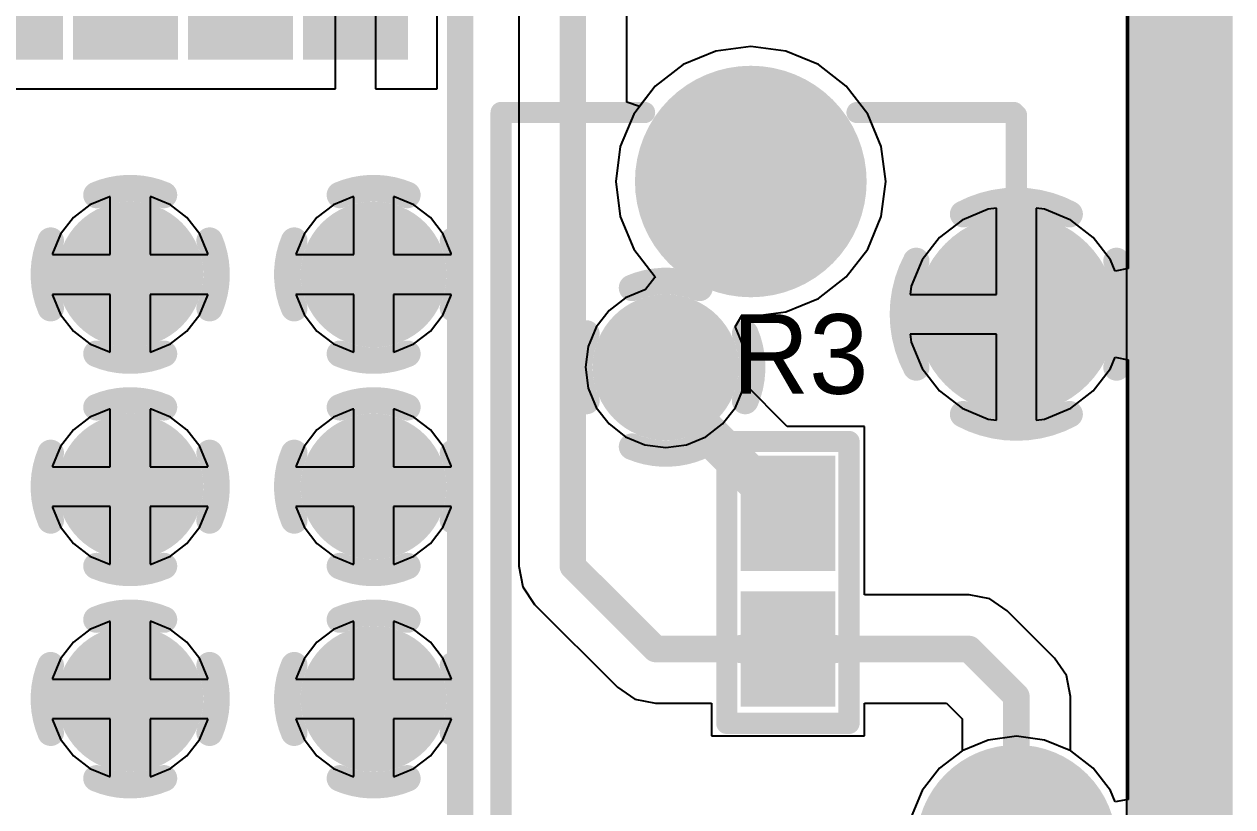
# Model space of a CAD drawing. Extents: x 68.2 to 119.3, y 46.6 to 104.3.
# Drawn here: x 107.69 to 119.25, y 62.47 to 69.96 of the extents above; entities that cross this region are included whole.
import ezdxf

# ---------------------------------------------------------------- set-up
doc = ezdxf.new("R2010")
doc.units = 0
doc.layers.get('0').update_dxf_attribs({"linetype": 'CONTINUOUS'})
for name, color, linetype in [('BOTTOMLAYER', 5, 'CONTINUOUS'), ('BOTTOMOVERLAY', 54, 'CONTINUOUS'), ('BOTTOMSOLDER', 6, 'CONTINUOUS'), ('INTERNALPLANE1', 76, 'CONTINUOUS'), ('INTERNALPLANE2', 16, 'CONTINUOUS'), ('KEEPOUTLAYER', 6, 'CONTINUOUS'), ('MULTILAYER', 9, 'CONTINUOUS'), ('TOPLAYER', 1, 'CONTINUOUS'), ('TOPOVERLAY', 2, 'CONTINUOUS'), ('TOPPASTE', 8, 'CONTINUOUS'), ('TOPSOLDER', 216, 'CONTINUOUS')]:
    doc.layers.add(name, color=color, linetype=linetype)

# ---------------------------------------------------------------- blocks, each defined once
blk = doc.blocks.new('NEO_M8N_10')
at = {"layer": 'TOPLAYER'}
for points in [[(10.3, 13.2), (10.3, 11.2), (11.1, 13.2), (11.1, 11.2)], [(11.4, 13.2), (11.4, 11.2), (12.2, 13.2), (12.2, 11.2)], [(12.5, 13.2), (12.5, 11.2), (13.3, 13.2), (13.3, 11.2)], [(13.6, 13.2), (13.6, 11.2), (14.4, 13.2), (14.4, 11.2)]]:
    blk.add_solid(points, dxfattribs=at)
at = {"layer": 'TOPOVERLAY', "const_width": 0.254}
blk.add_lwpolyline([(15, 12.2), (15, 0)], dxfattribs=at)
at = {"layer": 'TOPPASTE'}
for points in [[(10.3, 13.2), (10.3, 11.2), (11.1, 13.2), (11.1, 11.2)], [(11.4, 13.2), (11.4, 11.2), (12.2, 13.2), (12.2, 11.2)], [(12.5, 13.2), (12.5, 11.2), (13.3, 13.2), (13.3, 11.2)], [(13.6, 13.2), (13.6, 11.2), (14.4, 13.2), (14.4, 11.2)]]:
    blk.add_solid(points, dxfattribs=at)
at = {"layer": 'TOPSOLDER'}
for points in [[(10.198, 13.302), (10.198, 11.098), (11.202, 13.302), (11.202, 11.098)], [(11.298, 13.302), (11.298, 11.098), (12.302, 13.302), (12.302, 11.098)], [(12.398, 13.302), (12.398, 11.098), (13.402, 13.302), (13.402, 11.098)], [(13.498, 13.302), (13.498, 11.098), (14.502, 13.302), (14.502, 11.098)]]:
    blk.add_solid(points, dxfattribs=at)
blk = doc.blocks.new('R0402_45')
at = {"layer": 'TOPLAYER'}
for points in [[(-1.75, 0.35), (-1.75, -0.35), (-0.85, 0.35), (-0.85, -0.35)], [(-0.45, 0.35), (-0.45, -0.35), (0.45, 0.35), (0.45, -0.35)]]:
    blk.add_solid(points, dxfattribs=at)
at = {"layer": 'TOPOVERLAY', "const_width": 0.203}
for points in [[(-2.011, 0.584), (-2.011, -0.584)], [(-2.011, 0.584), (0.681, 0.584)], [(0.681, 0.584), (0.686, 0.584)], [(0.686, 0.584), (0.686, -0.584)], [(-2.011, -0.584), (-1.981, -0.584)], [(-1.981, -0.584), (0.686, -0.584)]]:
    blk.add_lwpolyline(points, dxfattribs=at)
at = {"layer": 'TOPOVERLAY', "const_width": 0.102}
for points in [[(-2.062, 0.584, 1), (-1.96, 0.584, 1)], [(-2.062, 0.584, 1), (-1.96, 0.584, 1)], [(0.63, 0.584, 1), (0.732, 0.584, 1)], [(0.63, 0.584, 1), (0.732, 0.584, 1)], [(0.635, 0.584, 1), (0.737, 0.584, 1)], [(0.635, 0.584, 1), (0.737, 0.584, 1)], [(-2.062, -0.584, 1), (-1.96, -0.584, 1)], [(-2.062, -0.584, 1), (-1.96, -0.584, 1)], [(-2.032, -0.584, 1), (-1.93, -0.584, 1)], [(-2.032, -0.584, 1), (-1.93, -0.584, 1)], [(0.635, -0.584, 1), (0.737, -0.584, 1)], [(0.635, -0.584, 1), (0.737, -0.584, 1)]]:
    blk.add_lwpolyline(points, format="xyb", close=True, dxfattribs=at)
at = {"layer": 'TOPPASTE'}
for points in [[(-1.75, 0.35), (-1.75, -0.35), (-0.85, 0.35), (-0.85, -0.35)], [(-0.45, 0.35), (-0.45, -0.35), (0.45, 0.35), (0.45, -0.35)]]:
    blk.add_solid(points, dxfattribs=at)
at = {"layer": 'TOPSOLDER'}
for points in [[(-1.852, 0.452), (-1.852, -0.452), (-0.748, 0.452), (-0.748, -0.452)], [(-0.552, 0.452), (-0.552, -0.452), (0.552, 0.452), (0.552, -0.452)]]:
    blk.add_solid(points, dxfattribs=at)
blk = doc.blocks.new('KEY2_B_49')
at = {"layer": 'BOTTOMLAYER'}
for points, const_width in [([(-2.865, 0, 1), (-2.215, 0, 1)], 0.65), ([(2.215, 0, 1), (2.865, 0, 1)], 0.65), ([(-4.26, -2.54, 1), (-3.36, -2.54, 1)], 0.9), ([(3.36, -2.54, 1), (4.26, -2.54, 1)], 0.9)]:
    blk.add_lwpolyline(points, format="xyb", close=True, dxfattribs=dict(at, const_width=const_width))
at = {"layer": 'BOTTOMOVERLAY', "const_width": 0.203}
for points in [[(-4.47, -0.025), (-4.445, 0)], [(-4.47, -1.524), (-4.47, -0.025)], [(-3.327, 0), (-4.445, 0)], [(4.445, 0), (3.327, 0)], [(4.47, -0.025), (4.445, 0)], [(4.47, -1.524), (4.47, -0.025)], [(-4.47, -4.928), (-4.47, -3.556)], [(4.47, -4.928), (4.47, -3.556)], [(4.47, -4.928), (-4.47, -4.928)]]:
    blk.add_lwpolyline(points, dxfattribs=at)
at = {"layer": 'BOTTOMOVERLAY', "const_width": 0.102}
for points in [[(-4.521, -0.025, 1), (-4.42, -0.025, 1)], [(-4.521, -0.025, 1), (-4.42, -0.025, 1)], [(-4.496, 0, 1), (-4.394, 0, 1)], [(-4.496, 0, 1), (-4.394, 0, 1)], [(-3.378, 0, 1), (-3.277, 0, 1)], [(3.277, 0, 1), (3.378, 0, 1)], [(4.394, 0, 1), (4.496, 0, 1)], [(4.394, 0, 1), (4.496, 0, 1)], [(4.42, -0.025, 1), (4.521, -0.025, 1)], [(4.42, -0.025, 1), (4.521, -0.025, 1)], [(-4.521, -1.524, 1), (-4.42, -1.524, 1)], [(4.42, -1.524, 1), (4.521, -1.524, 1)], [(-4.521, -3.556, 1), (-4.42, -3.556, 1)], [(4.42, -3.556, 1), (4.521, -3.556, 1)], [(-4.521, -4.928, 1), (-4.42, -4.928, 1)], [(-4.521, -4.928, 1), (-4.42, -4.928, 1)], [(4.42, -4.928, 1), (4.521, -4.928, 1)], [(4.42, -4.928, 1), (4.521, -4.928, 1)]]:
    blk.add_lwpolyline(points, format="xyb", close=True, dxfattribs=at)
at = {"layer": 'BOTTOMSOLDER'}
for points, const_width in [([(-2.916, 0, 1), (-2.164, 0, 1)], 0.752), ([(2.164, 0, 1), (2.916, 0, 1)], 0.752), ([(-4.311, -2.54, 1), (-3.309, -2.54, 1)], 1.002), ([(3.309, -2.54, 1), (4.311, -2.54, 1)], 1.002)]:
    blk.add_lwpolyline(points, format="xyb", close=True, dxfattribs=dict(at, const_width=const_width))
at = {"layer": 'INTERNALPLANE1', "const_width": 0.254}
for points in [[(-3.049, 0.958, -0.249328), (-2.031, 0.958)], [(-3.498, -0.509, -0.249328), (-3.498, 0.509)], [(-1.582, 0.509, -0.249328), (-1.582, -0.509)], [(-2.031, -0.958, -0.249328), (-3.049, -0.958)]]:
    blk.add_lwpolyline(points, format="xyb", dxfattribs=at)
at = {"layer": 'INTERNALPLANE1'}
for points, const_width in [([(-3.113, 0.958, 1), (-2.986, 0.958, 1)], 0.127), ([(-2.094, 0.958, 1), (-1.967, 0.958, 1)], 0.127), ([(2.061, 0, 1), (3.019, 0, 1)], 0.958), ([(-3.561, 0.509, 1), (-3.434, 0.509, 1)], 0.127), ([(-1.646, 0.509, 1), (-1.519, 0.509, 1)], 0.127), ([(-3.561, -0.509, 1), (-3.434, -0.509, 1)], 0.127), ([(-1.646, -0.509, 1), (-1.519, -0.509, 1)], 0.127), ([(-3.113, -0.958, 1), (-2.986, -0.958, 1)], 0.127), ([(-2.094, -0.958, 1), (-1.967, -0.958, 1)], 0.127), ([(-4.364, -2.54, 1), (-3.256, -2.54, 1)], 1.108), ([(3.256, -2.54, 1), (4.364, -2.54, 1)], 1.108)]:
    blk.add_lwpolyline(points, format="xyb", close=True, dxfattribs=dict(at, const_width=const_width))
at = {"layer": 'INTERNALPLANE2'}
for points, const_width in [([(-3.019, 0, 1), (-2.061, 0, 1)], 0.958), ([(2.061, 0, 1), (3.019, 0, 1)], 0.958), ([(-4.364, -2.54, 1), (-3.256, -2.54, 1)], 1.108), ([(3.256, -2.54, 1), (4.364, -2.54, 1)], 1.108)]:
    blk.add_lwpolyline(points, format="xyb", close=True, dxfattribs=dict(at, const_width=const_width))
at = {"layer": 'MULTILAYER'}
for points, const_width in [([(-2.865, 0, 1), (-2.215, 0, 1)], 0.65), ([(2.215, 0, 1), (2.865, 0, 1)], 0.65), ([(-4.26, -2.54, 1), (-3.36, -2.54, 1)], 0.9), ([(3.36, -2.54, 1), (4.26, -2.54, 1)], 0.9)]:
    blk.add_lwpolyline(points, format="xyb", close=True, dxfattribs=dict(at, const_width=const_width))
at = {"layer": 'TOPLAYER'}
for points, const_width in [([(-2.865, 0, 1), (-2.215, 0, 1)], 0.65), ([(2.215, 0, 1), (2.865, 0, 1)], 0.65), ([(-4.26, -2.54, 1), (-3.36, -2.54, 1)], 0.9), ([(3.36, -2.54, 1), (4.26, -2.54, 1)], 0.9)]:
    blk.add_lwpolyline(points, format="xyb", close=True, dxfattribs=dict(at, const_width=const_width))
at = {"layer": 'TOPSOLDER'}
for points, const_width in [([(-2.916, 0, 1), (-2.164, 0, 1)], 0.752), ([(2.164, 0, 1), (2.916, 0, 1)], 0.752), ([(-4.311, -2.54, 1), (-3.309, -2.54, 1)], 1.002), ([(3.309, -2.54, 1), (4.311, -2.54, 1)], 1.002)]:
    blk.add_lwpolyline(points, format="xyb", close=True, dxfattribs=dict(at, const_width=const_width))

msp = doc.modelspace()

# ---------------------------------------------------------------- linework, layer by layer
at = {"layer": 'BOTTOMLAYER'}
for p, q in [((118.253, 81.377), (118.253, 67.619)), ((114.643, 69.745), (114.308, 69.701)), ((114.977, 69.701), (114.643, 69.745)), ((114.308, 69.701), (113.997, 69.572)), ((115.289, 69.572), (114.977, 69.701)), ((113.997, 69.572), (113.729, 69.367)), ((115.556, 69.367), (115.289, 69.572)), ((113.729, 69.367), (113.524, 69.099)), ((115.762, 69.099), (115.556, 69.367)), ((113.524, 69.099), (113.395, 68.787)), ((115.891, 68.787), (115.762, 69.099)), ((113.395, 68.787), (113.351, 68.453)), ((115.935, 68.453), (115.891, 68.787)), ((113.351, 68.453), (113.395, 68.119)), ((115.891, 68.119), (115.935, 68.453)), ((108.323, 68.23), (108.164, 68.107)), ((108.509, 68.306), (108.323, 68.23)), ((108.517, 68.307), (108.509, 68.306)), ((108.517, 67.754), (108.517, 68.307)), ((108.907, 68.306), (108.898, 68.307)), ((108.898, 68.307), (108.898, 67.754)), ((109.092, 68.23), (108.907, 68.306)), ((109.251, 68.107), (109.092, 68.23)), ((110.652, 68.23), (110.493, 68.107)), ((110.837, 68.306), (110.652, 68.23)), ((110.845, 68.307), (110.837, 68.306)), ((110.845, 67.754), (110.845, 68.307)), ((111.235, 68.306), (111.226, 68.307)), ((111.226, 68.307), (111.226, 67.754)), ((111.42, 68.23), (111.235, 68.306)), ((111.579, 68.107), (111.42, 68.23)), ((108.164, 68.107), (108.042, 67.948)), ((109.373, 67.948), (109.251, 68.107)), ((110.493, 68.107), (110.37, 67.948)), ((111.702, 67.948), (111.579, 68.107)), ((113.395, 68.119), (113.524, 67.807)), ((115.762, 67.807), (115.891, 68.119)), ((116.914, 68.187), (116.663, 68.084)), ((116.992, 68.198), (116.914, 68.187)), ((116.992, 67.373), (116.992, 68.198)), ((117.452, 68.187), (117.373, 68.198)), ((117.373, 68.198), (117.373, 67.183)), ((117.703, 68.084), (117.452, 68.187)), ((116.663, 68.084), (116.447, 67.918)), ((117.918, 67.918), (117.703, 68.084)), ((108.042, 67.948), (107.965, 67.763)), ((109.45, 67.763), (109.373, 67.948)), ((110.37, 67.948), (110.294, 67.763)), ((111.778, 67.763), (111.702, 67.948)), ((116.447, 67.918), (116.282, 67.703)), ((118.083, 67.703), (117.918, 67.918)), ((107.965, 67.763), (107.964, 67.754)), ((107.964, 67.754), (108.517, 67.754)), ((108.898, 67.754), (109.451, 67.754)), ((109.451, 67.754), (109.45, 67.763)), ((110.294, 67.763), (110.292, 67.754)), ((110.292, 67.754), (110.845, 67.754)), ((111.226, 67.754), (111.779, 67.754)), ((111.779, 67.754), (111.778, 67.763)), ((113.524, 67.807), (113.728, 67.541)), ((115.556, 67.539), (115.762, 67.807)), ((116.282, 67.703), (116.178, 67.452)), ((118.128, 67.594), (118.083, 67.703)), ((113.725, 67.534), (113.636, 67.418)), ((113.728, 67.541), (113.725, 67.534)), ((115.289, 67.334), (115.556, 67.539)), ((118.253, 67.619), (118.128, 67.594)), ((113.631, 67.417), (113.446, 67.341)), ((113.636, 67.418), (113.631, 67.417)), ((116.178, 67.452), (116.168, 67.373)), ((108.517, 67.373), (107.964, 67.373)), ((107.964, 67.373), (107.965, 67.365)), ((107.965, 67.365), (108.042, 67.18)), ((108.517, 66.821), (108.517, 67.373)), ((109.451, 67.373), (108.898, 67.373)), ((108.898, 67.373), (108.898, 66.821)), ((109.373, 67.18), (109.45, 67.365)), ((109.45, 67.365), (109.451, 67.373)), ((110.845, 67.373), (110.292, 67.373)), ((110.292, 67.373), (110.294, 67.365)), ((110.294, 67.365), (110.37, 67.18)), ((110.845, 66.821), (110.845, 67.373)), ((111.779, 67.373), (111.226, 67.373)), ((111.226, 67.373), (111.226, 66.821)), ((111.702, 67.18), (111.778, 67.365)), ((111.778, 67.365), (111.779, 67.373)), ((113.446, 67.341), (113.287, 67.218)), ((114.977, 67.205), (115.289, 67.334)), ((116.168, 67.373), (116.992, 67.373)), ((108.042, 67.18), (108.164, 67.021)), ((109.251, 67.021), (109.373, 67.18)), ((110.37, 67.18), (110.493, 67.021)), ((111.579, 67.021), (111.702, 67.18)), ((113.287, 67.218), (113.164, 67.059)), ((114.493, 67.062), (114.557, 67.172)), ((114.557, 67.172), (114.643, 67.161)), ((114.643, 67.161), (114.977, 67.205)), ((117.373, 67.183), (117.373, 66.168)), ((113.164, 67.059), (113.088, 66.874)), ((114.496, 67.059), (114.493, 67.062)), ((114.572, 66.874), (114.496, 67.059)), ((108.164, 67.021), (108.323, 66.898)), ((109.092, 66.898), (109.251, 67.021)), ((110.493, 67.021), (110.652, 66.898)), ((111.42, 66.898), (111.579, 67.021)), ((116.992, 66.992), (116.168, 66.992)), ((116.168, 66.992), (116.178, 66.914)), ((116.992, 66.168), (116.992, 66.992)), ((108.323, 66.898), (108.509, 66.822)), ((108.509, 66.822), (108.517, 66.821)), ((108.898, 66.821), (108.907, 66.822)), ((108.907, 66.822), (109.092, 66.898)), ((110.652, 66.898), (110.837, 66.822)), ((110.837, 66.822), (110.845, 66.821)), ((111.226, 66.821), (111.235, 66.822)), ((111.235, 66.822), (111.42, 66.898)), ((113.088, 66.874), (113.061, 66.675)), ((114.599, 66.675), (114.572, 66.874)), ((116.178, 66.914), (116.282, 66.663)), ((118.083, 66.663), (118.128, 66.772)), ((118.128, 66.772), (118.253, 66.747)), ((118.253, 66.747), (118.253, 62.539)), ((113.061, 66.675), (113.088, 66.476)), ((114.572, 66.476), (114.599, 66.675)), ((116.282, 66.663), (116.447, 66.448)), ((117.918, 66.448), (118.083, 66.663)), ((113.088, 66.476), (113.164, 66.291)), ((114.496, 66.291), (114.572, 66.476)), ((116.447, 66.448), (116.663, 66.282)), ((117.703, 66.282), (117.918, 66.448)), ((108.509, 66.274), (108.323, 66.198)), ((108.517, 66.275), (108.509, 66.274)), ((108.517, 65.722), (108.517, 66.275)), ((108.907, 66.274), (108.898, 66.275)), ((108.898, 66.275), (108.898, 65.722)), ((109.092, 66.198), (108.907, 66.274)), ((110.837, 66.274), (110.652, 66.198)), ((110.846, 66.275), (110.837, 66.274)), ((110.846, 65.722), (110.846, 66.275)), ((111.235, 66.274), (111.227, 66.275)), ((111.227, 66.275), (111.227, 65.722)), ((111.42, 66.198), (111.235, 66.274)), ((113.164, 66.291), (113.287, 66.132)), ((114.373, 66.132), (114.496, 66.291)), ((116.663, 66.282), (116.914, 66.179)), ((117.452, 66.179), (117.703, 66.282)), ((108.323, 66.198), (108.164, 66.075)), ((109.251, 66.075), (109.092, 66.198)), ((110.652, 66.198), (110.493, 66.075)), ((111.579, 66.075), (111.42, 66.198)), ((113.287, 66.132), (113.446, 66.009)), ((114.214, 66.009), (114.373, 66.132)), ((116.914, 66.179), (116.992, 66.168)), ((117.373, 66.168), (117.452, 66.179)), ((108.164, 66.075), (108.042, 65.916)), ((109.373, 65.916), (109.251, 66.075)), ((110.493, 66.075), (110.37, 65.916)), ((111.702, 65.916), (111.579, 66.075)), ((113.446, 66.009), (113.631, 65.933)), ((114.029, 65.933), (114.214, 66.009)), ((108.042, 65.916), (107.965, 65.731)), ((109.45, 65.731), (109.373, 65.916)), ((110.37, 65.916), (110.294, 65.731)), ((111.778, 65.731), (111.702, 65.916)), ((113.631, 65.933), (113.83, 65.906)), ((113.83, 65.906), (114.029, 65.933)), ((107.965, 65.731), (107.964, 65.722)), ((107.964, 65.722), (108.517, 65.722)), ((108.898, 65.722), (109.451, 65.722)), ((109.451, 65.722), (109.45, 65.731)), ((110.294, 65.731), (110.293, 65.722)), ((110.293, 65.722), (110.846, 65.722)), ((111.227, 65.722), (111.779, 65.722)), ((111.779, 65.722), (111.778, 65.731)), ((108.517, 65.341), (107.964, 65.341)), ((107.964, 65.341), (107.965, 65.333)), ((107.965, 65.333), (108.042, 65.148)), ((108.517, 64.789), (108.517, 65.341)), ((109.451, 65.341), (108.898, 65.341)), ((108.898, 65.341), (108.898, 64.789)), ((109.373, 65.148), (109.45, 65.333)), ((109.45, 65.333), (109.451, 65.341)), ((110.846, 65.341), (110.293, 65.341)), ((110.293, 65.341), (110.294, 65.333)), ((110.294, 65.333), (110.37, 65.148)), ((110.846, 64.789), (110.846, 65.341)), ((111.779, 65.341), (111.227, 65.341)), ((111.227, 65.341), (111.227, 64.789)), ((111.702, 65.148), (111.778, 65.333)), ((111.778, 65.333), (111.779, 65.341)), ((108.042, 65.148), (108.164, 64.989)), ((109.251, 64.989), (109.373, 65.148)), ((110.37, 65.148), (110.493, 64.989)), ((111.579, 64.989), (111.702, 65.148)), ((108.164, 64.989), (108.323, 64.866)), ((109.092, 64.866), (109.251, 64.989)), ((110.493, 64.989), (110.652, 64.866)), ((111.42, 64.866), (111.579, 64.989)), ((108.323, 64.866), (108.509, 64.79)), ((108.907, 64.79), (109.092, 64.866)), ((110.652, 64.866), (110.837, 64.79)), ((111.235, 64.79), (111.42, 64.866)), ((108.509, 64.79), (108.517, 64.789)), ((108.898, 64.789), (108.907, 64.79)), ((110.837, 64.79), (110.846, 64.789)), ((111.227, 64.789), (111.235, 64.79)), ((108.323, 64.166), (108.164, 64.043)), ((108.509, 64.242), (108.323, 64.166)), ((108.517, 64.243), (108.509, 64.242)), ((108.517, 63.69), (108.517, 64.243)), ((108.907, 64.242), (108.898, 64.243)), ((108.898, 64.243), (108.898, 63.69)), ((109.092, 64.166), (108.907, 64.242)), ((109.251, 64.043), (109.092, 64.166)), ((110.652, 64.166), (110.493, 64.043)), ((110.837, 64.242), (110.652, 64.166)), ((110.846, 64.243), (110.837, 64.242)), ((110.846, 63.69), (110.846, 64.243)), ((111.235, 64.242), (111.227, 64.243)), ((111.227, 64.243), (111.227, 63.69)), ((111.42, 64.166), (111.235, 64.242)), ((111.579, 64.043), (111.42, 64.166)), ((108.164, 64.043), (108.042, 63.884)), ((109.373, 63.884), (109.251, 64.043)), ((110.493, 64.043), (110.37, 63.884)), ((111.702, 63.884), (111.579, 64.043)), ((108.042, 63.884), (107.965, 63.699)), ((109.45, 63.699), (109.373, 63.884)), ((110.37, 63.884), (110.294, 63.699)), ((111.778, 63.699), (111.702, 63.884)), ((107.965, 63.699), (107.964, 63.69)), ((109.451, 63.69), (109.45, 63.699)), ((110.294, 63.699), (110.293, 63.69)), ((111.78, 63.69), (111.778, 63.699)), ((107.964, 63.69), (108.517, 63.69)), ((108.898, 63.69), (109.451, 63.69)), ((110.293, 63.69), (110.846, 63.69)), ((111.227, 63.69), (111.78, 63.69)), ((108.517, 63.309), (107.964, 63.309)), ((107.964, 63.309), (107.965, 63.301)), ((107.965, 63.301), (108.042, 63.116)), ((108.517, 62.757), (108.517, 63.309)), ((109.451, 63.309), (108.898, 63.309)), ((108.898, 63.309), (108.898, 62.757)), ((109.373, 63.116), (109.45, 63.301)), ((109.45, 63.301), (109.451, 63.309)), ((110.846, 63.309), (110.293, 63.309)), ((110.293, 63.309), (110.294, 63.301)), ((110.294, 63.301), (110.37, 63.116)), ((110.846, 62.757), (110.846, 63.309)), ((111.78, 63.309), (111.227, 63.309)), ((111.227, 63.309), (111.227, 62.757)), ((111.702, 63.116), (111.778, 63.301)), ((111.778, 63.301), (111.78, 63.309)), ((108.042, 63.116), (108.164, 62.957)), ((109.251, 62.957), (109.373, 63.116)), ((110.37, 63.116), (110.493, 62.957)), ((111.579, 62.957), (111.702, 63.116)), ((117.183, 63.143), (116.914, 63.107)), ((117.452, 63.107), (117.183, 63.143)), ((116.663, 63.004), (116.447, 62.838)), ((116.914, 63.107), (116.663, 63.004)), ((117.703, 63.004), (117.452, 63.107)), ((117.918, 62.838), (117.703, 63.004)), ((108.164, 62.957), (108.323, 62.834)), ((109.092, 62.834), (109.251, 62.957)), ((110.493, 62.957), (110.652, 62.834)), ((111.42, 62.834), (111.579, 62.957)), ((108.323, 62.834), (108.509, 62.758)), ((108.907, 62.758), (109.092, 62.834)), ((110.652, 62.834), (110.837, 62.758)), ((111.235, 62.758), (111.42, 62.834)), ((116.447, 62.838), (116.282, 62.623)), ((118.083, 62.623), (117.918, 62.838)), ((108.509, 62.758), (108.517, 62.757)), ((108.898, 62.757), (108.907, 62.758)), ((110.837, 62.758), (110.846, 62.757)), ((111.227, 62.757), (111.235, 62.758)), ((116.282, 62.623), (116.178, 62.372)), ((118.128, 62.514), (118.083, 62.623)), ((118.253, 62.539), (118.128, 62.514))]:
    msp.add_line(p, q, dxfattribs=at)
at = {"layer": 'BOTTOMLAYER', "const_width": 0.381}
for points in [[(108.517, 67.564, 1), (108.898, 67.564, 1)], [(110.845, 67.564, 1), (111.226, 67.564, 1)], [(113.64, 66.675, 1), (114.021, 66.675, 1)], [(108.517, 65.532, 1), (108.898, 65.532, 1)], [(110.846, 65.532, 1), (111.227, 65.532, 1)], [(108.517, 63.5, 1), (108.898, 63.5, 1)], [(110.846, 63.5, 1), (111.227, 63.5, 1)]]:
    msp.add_lwpolyline(points, format="xyb", close=True, dxfattribs=at)
at = {"layer": 'BOTTOMSOLDER', "const_width": 0.483}
for points in [[(108.466, 67.564, 1), (108.949, 67.564, 1)], [(110.795, 67.564, 1), (111.277, 67.564, 1)], [(113.589, 66.675, 1), (114.071, 66.675, 1)], [(108.466, 65.532, 1), (108.949, 65.532, 1)], [(110.795, 65.532, 1), (111.277, 65.532, 1)], [(108.466, 63.5, 1), (108.949, 63.5, 1)], [(110.795, 63.5, 1), (111.277, 63.5, 1)]]:
    msp.add_lwpolyline(points, format="xyb", close=True, dxfattribs=at)
at = {"layer": 'INTERNALPLANE1'}
msp.add_line((118.235, 101.473), (118.235, 49.53), dxfattribs=at)
at = {"layer": 'INTERNALPLANE1', "const_width": 1.016}
msp.add_lwpolyline([(118.745, 49.53), (118.745, 101.473)], dxfattribs=at)
at = {"layer": 'INTERNALPLANE1', "const_width": 0.254}
for points in [[(108.385, 68.324, -0.203452), (109.03, 68.324)], [(110.713, 68.324, -0.203452), (111.359, 68.324)], [(107.948, 67.241, -0.203452), (107.948, 67.887)], [(109.468, 67.887, -0.203452), (109.468, 67.241)], [(110.276, 67.241, -0.203452), (110.276, 67.887)], [(111.796, 67.887, -0.203452), (111.796, 67.241)], [(109.03, 66.804, -0.203452), (108.385, 66.804)], [(111.359, 66.804, -0.203452), (110.713, 66.804)], [(108.385, 66.292, -0.203452), (109.03, 66.292)], [(110.713, 66.292, -0.203452), (111.359, 66.292)], [(107.948, 65.209, -0.203452), (107.948, 65.855)], [(109.468, 65.855, -0.203452), (109.468, 65.209)], [(110.276, 65.209, -0.203452), (110.276, 65.855)], [(111.796, 65.855, -0.203452), (111.796, 65.209)], [(109.03, 64.772, -0.203452), (108.385, 64.772)], [(111.359, 64.772, -0.203452), (110.713, 64.772)], [(108.385, 64.26, -0.203452), (109.03, 64.26)], [(110.713, 64.26, -0.203452), (111.359, 64.26)], [(107.948, 63.177, -0.203452), (107.948, 63.823)], [(109.468, 63.823, -0.203452), (109.468, 63.177)], [(110.276, 63.177, -0.203452), (110.276, 63.823)], [(111.796, 63.823, -0.203452), (111.796, 63.177)], [(109.03, 62.74, -0.203452), (108.385, 62.74)], [(111.359, 62.74, -0.203452), (110.713, 62.74)]]:
    msp.add_lwpolyline(points, format="xyb", dxfattribs=at)
at = {"layer": 'INTERNALPLANE1'}
for points, const_width in [([(108.322, 68.324, 1), (108.449, 68.324, 1)], 0.127), ([(108.967, 68.324, 1), (109.094, 68.324, 1)], 0.127), ([(110.65, 68.324, 1), (110.777, 68.324, 1)], 0.127), ([(111.295, 68.324, 1), (111.422, 68.324, 1)], 0.127), ([(107.884, 67.887, 1), (108.011, 67.887, 1)], 0.127), ([(109.404, 67.887, 1), (109.531, 67.887, 1)], 0.127), ([(110.213, 67.887, 1), (110.34, 67.887, 1)], 0.127), ([(111.732, 67.887, 1), (111.859, 67.887, 1)], 0.127), ([(107.884, 67.241, 1), (108.011, 67.241, 1)], 0.127), ([(109.404, 67.241, 1), (109.531, 67.241, 1)], 0.127), ([(110.213, 67.241, 1), (110.34, 67.241, 1)], 0.127), ([(111.732, 67.241, 1), (111.859, 67.241, 1)], 0.127), ([(113.481, 66.675, 1), (114.179, 66.675, 1)], 0.699), ([(108.322, 66.804, 1), (108.449, 66.804, 1)], 0.127), ([(108.967, 66.804, 1), (109.094, 66.804, 1)], 0.127), ([(110.65, 66.804, 1), (110.777, 66.804, 1)], 0.127), ([(111.295, 66.804, 1), (111.422, 66.804, 1)], 0.127), ([(108.322, 66.292, 1), (108.449, 66.292, 1)], 0.127), ([(108.967, 66.292, 1), (109.094, 66.292, 1)], 0.127), ([(110.65, 66.292, 1), (110.777, 66.292, 1)], 0.127), ([(111.295, 66.292, 1), (111.422, 66.292, 1)], 0.127), ([(107.884, 65.855, 1), (108.011, 65.855, 1)], 0.127), ([(109.404, 65.855, 1), (109.531, 65.855, 1)], 0.127), ([(110.213, 65.855, 1), (110.34, 65.855, 1)], 0.127), ([(111.732, 65.855, 1), (111.859, 65.855, 1)], 0.127), ([(107.884, 65.209, 1), (108.011, 65.209, 1)], 0.127), ([(109.404, 65.209, 1), (109.531, 65.209, 1)], 0.127), ([(110.213, 65.209, 1), (110.34, 65.209, 1)], 0.127), ([(111.732, 65.209, 1), (111.859, 65.209, 1)], 0.127), ([(108.322, 64.772, 1), (108.449, 64.772, 1)], 0.127), ([(108.967, 64.772, 1), (109.094, 64.772, 1)], 0.127), ([(110.65, 64.772, 1), (110.777, 64.772, 1)], 0.127), ([(111.295, 64.772, 1), (111.422, 64.772, 1)], 0.127), ([(108.322, 64.26, 1), (108.449, 64.26, 1)], 0.127), ([(108.967, 64.26, 1), (109.094, 64.26, 1)], 0.127), ([(110.65, 64.26, 1), (110.777, 64.26, 1)], 0.127), ([(111.295, 64.26, 1), (111.422, 64.26, 1)], 0.127), ([(107.884, 63.823, 1), (108.011, 63.823, 1)], 0.127), ([(109.404, 63.823, 1), (109.531, 63.823, 1)], 0.127), ([(110.213, 63.823, 1), (110.34, 63.823, 1)], 0.127), ([(111.732, 63.823, 1), (111.859, 63.823, 1)], 0.127), ([(107.884, 63.177, 1), (108.011, 63.177, 1)], 0.127), ([(109.404, 63.177, 1), (109.531, 63.177, 1)], 0.127), ([(110.213, 63.177, 1), (110.34, 63.177, 1)], 0.127), ([(111.732, 63.177, 1), (111.859, 63.177, 1)], 0.127), ([(108.322, 62.74, 1), (108.449, 62.74, 1)], 0.127), ([(108.967, 62.74, 1), (109.094, 62.74, 1)], 0.127), ([(110.65, 62.74, 1), (110.777, 62.74, 1)], 0.127), ([(111.295, 62.74, 1), (111.422, 62.74, 1)], 0.127)]:
    msp.add_lwpolyline(points, format="xyb", close=True, dxfattribs=dict(at, const_width=const_width))
at = {"layer": 'INTERNALPLANE2'}
msp.add_line((118.235, 101.473), (118.235, 49.53), dxfattribs=at)
at = {"layer": 'INTERNALPLANE2', "const_width": 1.016}
msp.add_lwpolyline([(118.745, 49.53), (118.745, 101.473)], dxfattribs=at)
at = {"layer": 'INTERNALPLANE2'}
for points, const_width in [([(108.358, 67.564, 1), (109.057, 67.564, 1)], 0.699), ([(110.687, 67.564, 1), (111.385, 67.564, 1)], 0.699), ([(113.444, 67.435, 1), (113.571, 67.435, 1)], 0.127), ([(114.089, 67.435, 1), (114.216, 67.435, 1)], 0.127), ([(113.007, 66.998, 1), (113.134, 66.998, 1)], 0.127), ([(114.526, 66.998, 1), (114.653, 66.998, 1)], 0.127), ([(113.007, 66.352, 1), (113.134, 66.352, 1)], 0.127), ([(114.526, 66.352, 1), (114.653, 66.352, 1)], 0.127), ([(108.358, 65.532, 1), (109.057, 65.532, 1)], 0.699), ([(110.687, 65.532, 1), (111.385, 65.532, 1)], 0.699), ([(113.444, 65.915, 1), (113.571, 65.915, 1)], 0.127), ([(114.089, 65.915, 1), (114.216, 65.915, 1)], 0.127), ([(108.358, 63.5, 1), (109.057, 63.5, 1)], 0.699), ([(110.687, 63.5, 1), (111.385, 63.5, 1)], 0.699)]:
    msp.add_lwpolyline(points, format="xyb", close=True, dxfattribs=dict(at, const_width=const_width))
at = {"layer": 'INTERNALPLANE2', "const_width": 0.254}
for points in [[(113.507, 67.435, -0.203452), (114.153, 67.435)], [(113.07, 66.352, -0.203452), (113.07, 66.998)], [(114.59, 66.998, -0.203452), (114.59, 66.352)], [(114.153, 65.915, -0.203452), (113.507, 65.915)]]:
    msp.add_lwpolyline(points, format="xyb", dxfattribs=at)
at = {"layer": 'KEEPOUTLAYER', "const_width": 0.203}
msp.add_lwpolyline([(118.745, 49.03), (118.745, 101.473)], dxfattribs=at)
at = {"layer": 'MULTILAYER', "const_width": 0.381}
for points in [[(108.517, 67.564, 1), (108.898, 67.564, 1)], [(110.845, 67.564, 1), (111.226, 67.564, 1)], [(113.64, 66.675, 1), (114.021, 66.675, 1)], [(108.517, 65.532, 1), (108.898, 65.532, 1)], [(110.846, 65.532, 1), (111.227, 65.532, 1)], [(108.517, 63.5, 1), (108.898, 63.5, 1)], [(110.846, 63.5, 1), (111.227, 63.5, 1)]]:
    msp.add_lwpolyline(points, format="xyb", close=True, dxfattribs=at)
at = {"layer": 'TOPLAYER'}
for p, q in [((118.253, 81.377), (118.253, 67.619)), ((113.459, 69.212), (113.459, 73.152)), ((112.423, 72.937), (112.423, 64.77)), ((110.672, 69.341), (110.672, 70.721)), ((111.053, 70.531), (111.053, 69.341)), ((111.644, 69.341), (111.644, 70.531)), ((114.643, 69.745), (114.308, 69.701)), ((114.977, 69.701), (114.643, 69.745)), ((114.308, 69.701), (113.997, 69.572)), ((115.289, 69.572), (114.977, 69.701)), ((113.997, 69.572), (113.729, 69.367)), ((115.556, 69.367), (115.289, 69.572)), ((113.729, 69.367), (113.579, 69.171)), ((115.762, 69.099), (115.556, 69.367)), ((106.782, 69.341), (108.344, 69.341)), ((108.344, 69.341), (108.344, 69.341)), ((108.344, 69.341), (108.982, 69.341)), ((108.982, 69.341), (108.982, 69.341)), ((108.982, 69.341), (110.544, 69.341)), ((110.544, 69.341), (110.544, 69.341)), ((110.544, 69.341), (110.672, 69.341)), ((111.053, 69.341), (111.644, 69.341)), ((113.579, 69.171), (113.459, 69.212)), ((115.891, 68.787), (115.762, 69.099)), ((115.935, 68.453), (115.891, 68.787)), ((115.891, 68.119), (115.935, 68.453)), ((108.323, 68.23), (108.164, 68.107)), ((108.509, 68.306), (108.323, 68.23)), ((108.517, 68.307), (108.509, 68.306)), ((108.517, 67.754), (108.517, 68.307)), ((108.907, 68.306), (108.898, 68.307)), ((108.898, 68.307), (108.898, 67.754)), ((109.092, 68.23), (108.907, 68.306)), ((109.251, 68.107), (109.092, 68.23)), ((110.652, 68.23), (110.493, 68.107)), ((110.837, 68.306), (110.652, 68.23)), ((110.845, 68.307), (110.837, 68.306)), ((110.845, 67.754), (110.845, 68.307)), ((111.235, 68.306), (111.226, 68.307)), ((111.226, 68.307), (111.226, 67.754)), ((111.42, 68.23), (111.235, 68.306)), ((111.579, 68.107), (111.42, 68.23)), ((108.164, 68.107), (108.042, 67.948)), ((109.373, 67.948), (109.251, 68.107)), ((110.493, 68.107), (110.37, 67.948)), ((111.702, 67.948), (111.579, 68.107)), ((115.762, 67.807), (115.891, 68.119)), ((116.914, 68.187), (116.663, 68.084)), ((116.992, 68.198), (116.914, 68.187)), ((116.992, 67.373), (116.992, 68.198)), ((117.452, 68.187), (117.373, 68.198)), ((117.373, 68.198), (117.373, 67.183)), ((117.703, 68.084), (117.452, 68.187)), ((116.663, 68.084), (116.447, 67.918)), ((117.918, 67.918), (117.703, 68.084)), ((108.042, 67.948), (107.965, 67.763)), ((109.45, 67.763), (109.373, 67.948)), ((110.37, 67.948), (110.294, 67.763)), ((111.778, 67.763), (111.702, 67.948)), ((116.447, 67.918), (116.282, 67.703)), ((118.083, 67.703), (117.918, 67.918)), ((107.965, 67.763), (107.964, 67.754)), ((107.964, 67.754), (108.517, 67.754)), ((108.898, 67.754), (109.451, 67.754)), ((109.451, 67.754), (109.45, 67.763)), ((110.294, 67.763), (110.292, 67.754)), ((110.292, 67.754), (110.845, 67.754)), ((111.226, 67.754), (111.779, 67.754)), ((111.779, 67.754), (111.778, 67.763)), ((115.556, 67.539), (115.762, 67.807)), ((116.282, 67.703), (116.178, 67.452)), ((118.128, 67.594), (118.083, 67.703)), ((115.289, 67.334), (115.556, 67.539)), ((118.253, 67.619), (118.128, 67.594)), ((116.178, 67.452), (116.168, 67.373)), ((108.517, 67.373), (107.964, 67.373)), ((107.964, 67.373), (107.965, 67.365)), ((107.965, 67.365), (108.042, 67.18)), ((108.517, 66.821), (108.517, 67.373)), ((109.451, 67.373), (108.898, 67.373)), ((108.898, 67.373), (108.898, 66.821)), ((109.373, 67.18), (109.45, 67.365)), ((109.45, 67.365), (109.451, 67.373)), ((110.845, 67.373), (110.292, 67.373)), ((110.292, 67.373), (110.294, 67.365)), ((110.294, 67.365), (110.37, 67.18)), ((110.845, 66.821), (110.845, 67.373)), ((111.779, 67.373), (111.226, 67.373)), ((111.226, 67.373), (111.226, 66.821)), ((111.702, 67.18), (111.778, 67.365)), ((111.778, 67.365), (111.779, 67.373)), ((114.977, 67.205), (115.289, 67.334)), ((116.168, 67.373), (116.992, 67.373)), ((108.042, 67.18), (108.164, 67.021)), ((109.251, 67.021), (109.373, 67.18)), ((110.37, 67.18), (110.493, 67.021)), ((111.579, 67.021), (111.702, 67.18)), ((114.493, 67.062), (114.557, 67.172)), ((114.557, 67.172), (114.643, 67.161)), ((114.643, 67.161), (114.977, 67.205)), ((117.373, 67.183), (117.373, 66.168)), ((114.496, 67.059), (114.493, 67.062)), ((114.572, 66.874), (114.496, 67.059)), ((108.164, 67.021), (108.323, 66.898)), ((109.092, 66.898), (109.251, 67.021)), ((110.493, 67.021), (110.652, 66.898)), ((111.42, 66.898), (111.579, 67.021)), ((116.992, 66.992), (116.168, 66.992)), ((116.168, 66.992), (116.178, 66.914)), ((116.992, 66.168), (116.992, 66.992)), ((108.323, 66.898), (108.509, 66.822)), ((108.509, 66.822), (108.517, 66.821)), ((108.898, 66.821), (108.907, 66.822)), ((108.907, 66.822), (109.092, 66.898)), ((110.652, 66.898), (110.837, 66.822)), ((110.837, 66.822), (110.845, 66.821)), ((111.226, 66.821), (111.235, 66.822)), ((111.235, 66.822), (111.42, 66.898)), ((114.599, 66.675), (114.572, 66.874)), ((116.178, 66.914), (116.282, 66.663)), ((118.083, 66.663), (118.128, 66.772)), ((118.128, 66.772), (118.253, 66.747)), ((118.253, 66.747), (118.253, 62.539)), ((114.578, 66.522), (114.599, 66.675)), ((116.282, 66.663), (116.447, 66.448)), ((117.918, 66.448), (118.083, 66.663)), ((114.991, 66.109), (114.578, 66.522)), ((116.447, 66.448), (116.663, 66.282)), ((117.703, 66.282), (117.918, 66.448)), ((108.509, 66.274), (108.323, 66.198)), ((108.517, 66.275), (108.509, 66.274)), ((108.517, 65.722), (108.517, 66.275)), ((108.907, 66.274), (108.898, 66.275)), ((108.898, 66.275), (108.898, 65.722)), ((109.092, 66.198), (108.907, 66.274)), ((110.837, 66.274), (110.652, 66.198)), ((110.846, 66.275), (110.837, 66.274)), ((110.846, 65.722), (110.846, 66.275)), ((111.235, 66.274), (111.227, 66.275)), ((111.227, 66.275), (111.227, 65.722)), ((111.42, 66.198), (111.235, 66.274)), ((116.663, 66.282), (116.914, 66.179)), ((117.452, 66.179), (117.703, 66.282)), ((108.323, 66.198), (108.164, 66.075)), ((109.251, 66.075), (109.092, 66.198)), ((110.652, 66.198), (110.493, 66.075)), ((111.579, 66.075), (111.42, 66.198)), ((116.914, 66.179), (116.992, 66.168)), ((117.373, 66.168), (117.452, 66.179)), ((108.164, 66.075), (108.042, 65.916)), ((109.373, 65.916), (109.251, 66.075)), ((110.493, 66.075), (110.37, 65.916)), ((111.702, 65.916), (111.579, 66.075)), ((115.729, 66.109), (114.991, 66.109)), ((115.729, 64.809), (115.729, 66.109)), ((108.042, 65.916), (107.965, 65.731)), ((109.45, 65.731), (109.373, 65.916)), ((110.37, 65.916), (110.294, 65.731)), ((111.778, 65.731), (111.702, 65.916)), ((107.965, 65.731), (107.964, 65.722)), ((107.964, 65.722), (108.517, 65.722)), ((108.898, 65.722), (109.451, 65.722)), ((109.451, 65.722), (109.45, 65.731)), ((110.294, 65.731), (110.293, 65.722)), ((110.293, 65.722), (110.846, 65.722)), ((111.227, 65.722), (111.779, 65.722)), ((111.779, 65.722), (111.778, 65.731)), ((108.517, 65.341), (107.964, 65.341)), ((107.964, 65.341), (107.965, 65.333)), ((107.965, 65.333), (108.042, 65.148)), ((108.517, 64.789), (108.517, 65.341)), ((109.451, 65.341), (108.898, 65.341)), ((108.898, 65.341), (108.898, 64.789)), ((109.373, 65.148), (109.45, 65.333)), ((109.45, 65.333), (109.451, 65.341)), ((110.846, 65.341), (110.293, 65.341)), ((110.293, 65.341), (110.294, 65.333)), ((110.294, 65.333), (110.37, 65.148)), ((110.846, 64.789), (110.846, 65.341)), ((111.779, 65.341), (111.227, 65.341)), ((111.227, 65.341), (111.227, 64.789)), ((111.702, 65.148), (111.778, 65.333)), ((111.778, 65.333), (111.779, 65.341)), ((108.042, 65.148), (108.164, 64.989)), ((109.251, 64.989), (109.373, 65.148)), ((110.37, 65.148), (110.493, 64.989)), ((111.579, 64.989), (111.702, 65.148)), ((108.164, 64.989), (108.323, 64.866)), ((109.092, 64.866), (109.251, 64.989)), ((110.493, 64.989), (110.652, 64.866)), ((111.42, 64.866), (111.579, 64.989)), ((108.323, 64.866), (108.509, 64.79)), ((108.907, 64.79), (109.092, 64.866)), ((110.652, 64.866), (110.837, 64.79)), ((111.235, 64.79), (111.42, 64.866)), ((108.509, 64.79), (108.517, 64.789)), ((108.898, 64.789), (108.907, 64.79)), ((110.837, 64.79), (110.846, 64.789)), ((111.227, 64.789), (111.235, 64.79)), ((112.423, 64.77), (112.462, 64.572)), ((115.729, 64.496), (115.729, 64.809)), ((112.462, 64.572), (112.575, 64.404)), ((112.575, 64.404), (113.367, 63.612)), ((116.73, 64.496), (115.729, 64.496)), ((116.928, 64.457), (116.73, 64.496)), ((117.096, 64.344), (116.928, 64.457)), ((117.549, 63.892), (117.096, 64.344)), ((108.323, 64.166), (108.164, 64.043)), ((108.509, 64.242), (108.323, 64.166)), ((108.517, 64.243), (108.509, 64.242)), ((108.517, 63.69), (108.517, 64.243)), ((108.907, 64.242), (108.898, 64.243)), ((108.898, 64.243), (108.898, 63.69)), ((109.092, 64.166), (108.907, 64.242)), ((109.251, 64.043), (109.092, 64.166)), ((110.652, 64.166), (110.493, 64.043)), ((110.837, 64.242), (110.652, 64.166)), ((110.846, 64.243), (110.837, 64.242)), ((110.846, 63.69), (110.846, 64.243)), ((111.235, 64.242), (111.227, 64.243)), ((111.227, 64.243), (111.227, 63.69)), ((111.42, 64.166), (111.235, 64.242)), ((111.579, 64.043), (111.42, 64.166)), ((108.164, 64.043), (108.042, 63.884)), ((109.373, 63.884), (109.251, 64.043)), ((110.493, 64.043), (110.37, 63.884)), ((111.702, 63.884), (111.579, 64.043)), ((108.042, 63.884), (107.965, 63.699)), ((109.45, 63.699), (109.373, 63.884)), ((110.37, 63.884), (110.294, 63.699)), ((111.778, 63.699), (111.702, 63.884)), ((117.661, 63.724), (117.549, 63.892)), ((107.965, 63.699), (107.964, 63.69)), ((109.451, 63.69), (109.45, 63.699)), ((110.294, 63.699), (110.293, 63.69)), ((111.78, 63.69), (111.778, 63.699)), ((117.701, 63.525), (117.661, 63.724)), ((107.964, 63.69), (108.517, 63.69)), ((108.898, 63.69), (109.451, 63.69)), ((110.293, 63.69), (110.846, 63.69)), ((111.227, 63.69), (111.78, 63.69)), ((113.367, 63.612), (113.535, 63.499)), ((113.535, 63.499), (113.733, 63.46)), ((117.701, 63.004), (117.701, 63.525)), ((113.733, 63.46), (114.267, 63.46)), ((114.267, 63.46), (114.267, 63.147)), ((115.729, 63.147), (115.729, 63.46)), ((115.729, 63.46), (116.516, 63.46)), ((116.516, 63.46), (116.665, 63.311)), ((108.517, 63.309), (107.964, 63.309)), ((107.964, 63.309), (107.965, 63.301)), ((107.965, 63.301), (108.042, 63.116)), ((108.517, 62.757), (108.517, 63.309)), ((109.451, 63.309), (108.898, 63.309)), ((108.898, 63.309), (108.898, 62.757)), ((109.373, 63.116), (109.45, 63.301)), ((109.45, 63.301), (109.451, 63.309)), ((110.846, 63.309), (110.293, 63.309)), ((110.293, 63.309), (110.294, 63.301)), ((110.294, 63.301), (110.37, 63.116)), ((110.846, 62.757), (110.846, 63.309)), ((111.78, 63.309), (111.227, 63.309)), ((111.227, 63.309), (111.227, 62.757)), ((111.702, 63.116), (111.778, 63.301)), ((111.778, 63.301), (111.78, 63.309)), ((116.665, 63.311), (116.665, 63.004)), ((108.042, 63.116), (108.164, 62.957)), ((109.251, 62.957), (109.373, 63.116)), ((110.37, 63.116), (110.493, 62.957)), ((111.579, 62.957), (111.702, 63.116)), ((114.267, 63.147), (115.729, 63.147)), ((116.663, 63.004), (116.447, 62.838)), ((116.665, 63.004), (116.663, 63.004)), ((117.703, 63.004), (117.701, 63.004)), ((117.918, 62.838), (117.703, 63.004)), ((108.164, 62.957), (108.323, 62.834)), ((109.092, 62.834), (109.251, 62.957)), ((110.493, 62.957), (110.652, 62.834)), ((111.42, 62.834), (111.579, 62.957)), ((108.323, 62.834), (108.509, 62.758)), ((108.907, 62.758), (109.092, 62.834)), ((110.652, 62.834), (110.837, 62.758)), ((111.235, 62.758), (111.42, 62.834)), ((116.447, 62.838), (116.282, 62.623)), ((118.083, 62.623), (117.918, 62.838)), ((108.509, 62.758), (108.517, 62.757)), ((108.898, 62.757), (108.907, 62.758)), ((110.837, 62.758), (110.846, 62.757)), ((111.227, 62.757), (111.235, 62.758)), ((116.282, 62.623), (116.178, 62.372)), ((118.128, 62.514), (118.083, 62.623)), ((118.253, 62.539), (118.128, 62.514))]:
    msp.add_line(p, q, dxfattribs=at)
for points, const_width in [([(112.941, 64.77), (112.941, 73.152)], 0.254), ([(113.83, 66.446), (113.83, 66.675)], 0.381), ([(113.83, 66.446), (114.998, 65.278)], 0.381), ([(112.941, 64.77), (113.733, 63.978)], 0.254), ([(113.733, 63.978), (114.998, 63.978)], 0.254), ([(114.998, 63.978), (116.73, 63.978)], 0.254), ([(116.73, 63.978), (117.183, 63.525)], 0.254), ([(117.183, 62.103), (117.183, 63.525)], 0.254)]:
    msp.add_lwpolyline(points, dxfattribs=dict(at, const_width=const_width))
for points, const_width in [([(108.517, 67.564, 1), (108.898, 67.564, 1)], 0.381), ([(110.845, 67.564, 1), (111.226, 67.564, 1)], 0.381), ([(113.64, 66.675, 1), (114.021, 66.675, 1)], 0.381), ([(113.735, 66.675, 1), (113.925, 66.675, 1)], 0.191), ([(113.735, 66.446, 1), (113.925, 66.446, 1)], 0.191), ([(113.735, 66.446, 1), (113.925, 66.446, 1)], 0.191), ([(108.517, 65.532, 1), (108.898, 65.532, 1)], 0.381), ([(110.846, 65.532, 1), (111.227, 65.532, 1)], 0.381), ([(114.903, 65.278, 1), (115.094, 65.278, 1)], 0.191), ([(112.878, 64.77, 1), (113.005, 64.77, 1)], 0.127), ([(112.878, 64.77, 1), (113.005, 64.77, 1)], 0.127), ([(114.777, 64.136, 1), (114.904, 64.136, 1)], 0.127), ([(115.093, 64.136, 1), (115.22, 64.136, 1)], 0.127), ([(113.67, 63.978, 1), (113.797, 63.978, 1)], 0.127), ([(113.67, 63.978, 1), (113.797, 63.978, 1)], 0.127), ([(114.397, 63.978, 1), (114.524, 63.978, 1)], 0.127), ([(114.397, 63.978, 1), (114.524, 63.978, 1)], 0.127), ([(114.935, 63.978, 1), (115.062, 63.978, 1)], 0.127), ([(114.935, 63.978, 1), (115.062, 63.978, 1)], 0.127), ([(115.473, 63.978, 1), (115.6, 63.978, 1)], 0.127), ([(115.473, 63.978, 1), (115.6, 63.978, 1)], 0.127), ([(116.667, 63.978, 1), (116.794, 63.978, 1)], 0.127), ([(116.667, 63.978, 1), (116.794, 63.978, 1)], 0.127), ([(114.777, 63.82, 1), (114.904, 63.82, 1)], 0.127), ([(115.093, 63.82, 1), (115.22, 63.82, 1)], 0.127), ([(108.517, 63.5, 1), (108.898, 63.5, 1)], 0.381), ([(110.846, 63.5, 1), (111.227, 63.5, 1)], 0.381), ([(117.119, 63.525, 1), (117.246, 63.525, 1)], 0.127), ([(117.119, 63.525, 1), (117.246, 63.525, 1)], 0.127)]:
    msp.add_lwpolyline(points, format="xyb", close=True, dxfattribs=dict(at, const_width=const_width))
at = {"layer": 'TOPLAYER', "const_width": 0.254}
for points in [[(114.841, 64.136, -0.198912), (114.46, 63.978)], [(115.537, 63.978, -0.198912), (115.156, 64.136)], [(114.46, 63.978, -0.198912), (114.841, 63.82)], [(115.156, 63.82, -0.198912), (115.537, 63.978)]]:
    msp.add_lwpolyline(points, format="xyb", dxfattribs=at)
at = {"layer": 'TOPSOLDER', "const_width": 0.483}
for points in [[(108.466, 67.564, 1), (108.949, 67.564, 1)], [(110.795, 67.564, 1), (111.277, 67.564, 1)], [(113.589, 66.675, 1), (114.071, 66.675, 1)], [(108.466, 65.532, 1), (108.949, 65.532, 1)], [(110.795, 65.532, 1), (111.277, 65.532, 1)], [(108.466, 63.5, 1), (108.949, 63.5, 1)], [(110.795, 63.5, 1), (111.277, 63.5, 1)]]:
    msp.add_lwpolyline(points, format="xyb", close=True, dxfattribs=at)

# ---------------------------------------------------------------- block references
for name, p, rotation in [('NEO_M8N_10', (96.863, 58.522), 360), ('KEY2_B_49', (117.183, 64.643), 270), ('R0402_45', (114.998, 65.278), 90)]:
    msp.add_blockref(name, p, dxfattribs=dict(rotation=rotation))

# ---------------------------------------------------------------- texts
at = {"layer": 'TOPOVERLAY'}
msp.add_text('R3', height=0.762, rotation=360, dxfattribs=at).set_placement((114.465, 66.421))

doc.saveas('drawing.dxf')
